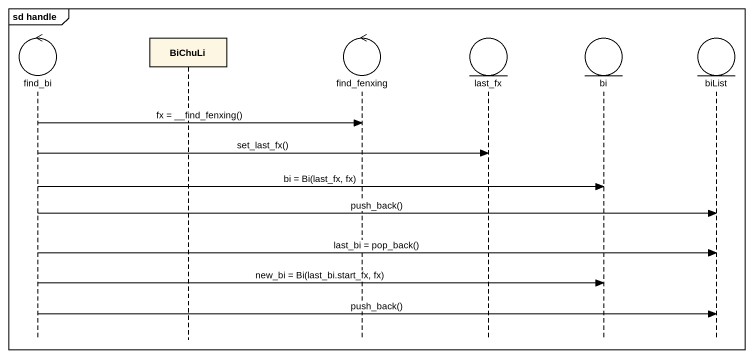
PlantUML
@startuml
mainframe sd handle
hide footbox
control find_bi
participant BiChuLi
control find_fenxing
entity last_fx
entity bi
entity biList

find_bi -> find_fenxing : fx = __find_fenxing()
find_bi -> last_fx : set_last_fx()
find_bi -> bi : bi = Bi(last_fx, fx)
find_bi -> biList : push_back()
find_bi -> biList : last_bi = pop_back()
find_bi -> bi : new_bi = Bi(last_bi.start_fx, fx)
find_bi -> biList : push_back()
@enduml
